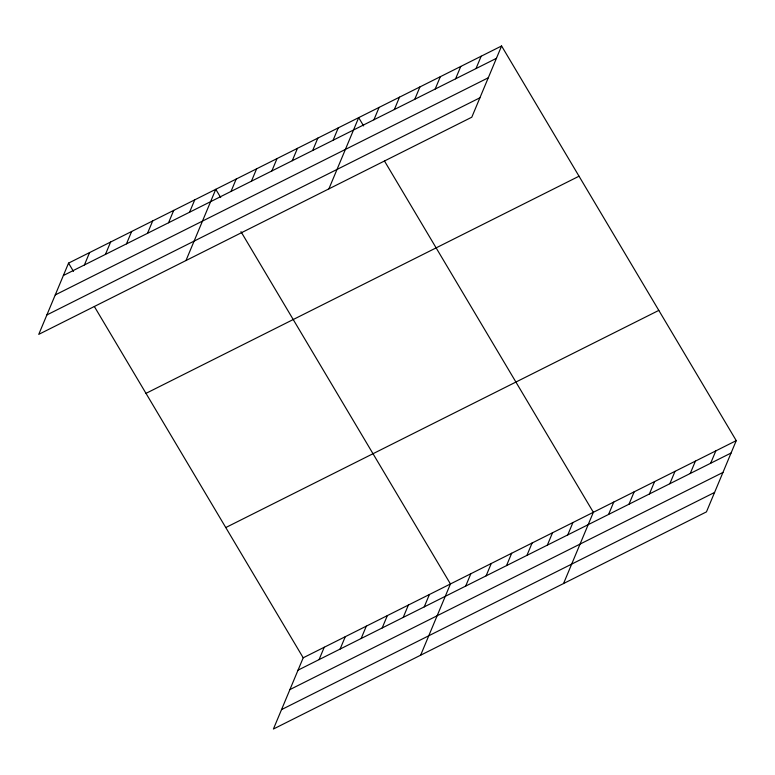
<?xml version="1.0" encoding="UTF-8"?>
<svg xmlns="http://www.w3.org/2000/svg" width="775" height="775" viewBox="0 0 775 775"><rect width="100%" height="100%" fill="white"/><g stroke="black" fill="none" stroke-linecap="round" stroke-linejoin="round"><path stroke-width="1.16" d="M501.59 45.977L68.549 263.122L38.75 334.364L471.791 117.209L501.59 45.977L736.25 440.636L706.451 511.878L273.41 729.023L303.209 657.791L736.25 440.636M84.407 264.953L89.58 252.573M105.439 254.403L110.612 242.032M126.47 243.854L131.653 231.483M147.502 233.314L152.685 220.933M168.543 222.764L173.716 210.383M189.575 212.214L194.748 199.843M185.981 260.526L215.779 189.294L220.701 197.557M231.018 191.435L236.201 179.054M251.439 181.195L256.612 168.814M271.851 170.955L277.024 158.584M292.262 160.725L297.445 148.345M312.683 150.486L317.857 138.105M333.095 140.246L338.268 127.865M328.891 188.868L358.689 117.635L363.601 125.899M373.918 119.776L379.101 107.396M394.339 109.537L399.512 97.156M414.751 99.297L419.934 86.926M435.162 89.067L440.345 76.686M455.584 78.827L460.757 66.447M475.995 68.587L481.178 56.207M319.067 659.622L324.241 647.241M340.099 649.072L345.282 636.692M361.131 638.523L366.313 626.142M382.172 627.973L387.345 615.602M403.203 617.433L408.377 605.052M424.235 606.883L429.408 594.502M420.641 655.195L450.44 583.953L240.977 231.667M465.678 586.094L470.861 573.723M486.099 575.864L491.272 563.483M506.511 565.624L511.684 553.243M526.923 555.384L532.105 543.013M547.344 545.145L552.517 532.774M567.755 534.915L572.928 522.534M563.551 583.536L593.35 512.294L384.497 161.045M608.588 514.435L613.761 502.064M629 504.205L634.173 491.825M649.411 493.966L654.594 481.585M669.833 483.726L675.006 471.355M690.244 473.486L695.417 461.115M710.656 463.256L715.838 450.876M63.376 275.503L496.407 58.348M55.248 294.926L488.289 77.771M46.878 314.941L479.919 97.786M145.991 393.361L579.022 176.216M225.777 527.552L658.808 310.397M298.036 670.162L731.077 453.017M289.908 689.585L722.949 472.44M281.538 709.6L714.579 492.454M68.549 263.122L73.47 271.395M94.366 306.532L303.209 657.791"/></g></svg>
